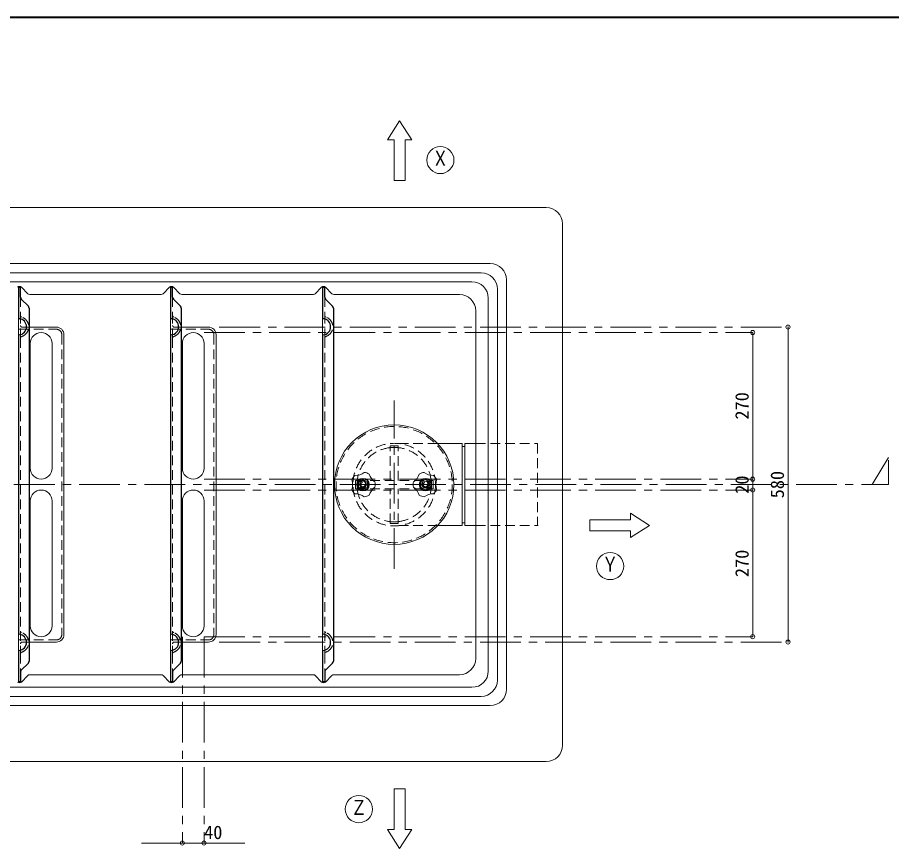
# Model space of a CAD drawing. Units: millimetres at full size, sheet at 1:15. Extents: x -3151 to 2924, y -2106 to 2109.
# Drawn here: x -1477 to 132, y 579 to 2109 of the extents above; entities that cross this region are included whole.
import ezdxf
from ezdxf.enums import TextEntityAlignment as Align

# ---------------------------------------------------------------- set-up
doc = ezdxf.new("R2010")
doc.units = ezdxf.units.MM
doc.header["$LTSCALE"] = 15
doc.header["$PDMODE"] = 32
doc.header["$PDSIZE"] = 7.5
doc.linetypes.add('CHAIN1', pattern=[8, 5, -1, 1, -1])
doc.linetypes.add('DASHED1', pattern=[1.8, 1.2, -0.6])
doc.layers.add('0-0____1', color=7, linetype='Continuous', lineweight=18)
doc.styles.add('ＭＳ ゴシック', font='')
doc.styles.get('ＭＳ ゴシック').set_extended_font_data('MS Gothic')

msp = doc.modelspace()

# ---------------------------------------------------------------- linework, layer by layer
at = {"layer": '0-0____1', "color": 1, "lineweight": 40}
msp.add_line((2924.1, 2109.17), (-3150.9, 2109.17), dxfattribs=at)
at = {"layer": '0-0____1', "color": 4, "lineweight": 9}
for p, q in [((-773.4, 1919.17), (-795.9, 1884.17)), ((-773.4, 1919.17), (-750.9, 1884.17)), ((-783.4, 1884.17), (-795.9, 1884.17)), ((-750.9, 1884.17), (-763.4, 1884.17)), ((-763.4, 1809.17), (-763.4, 1884.17)), ((-2060.19, 1655.96), (-606.61, 1655.96)), ((-623.4, 1639.17), (-2043.4, 1639.17)), ((-576.61, 1625.96), (-576.61, 872.39)), ((-2026.61, 1622.39), (-640.19, 1622.39)), ((-593.4, 889.17), (-593.4, 1609.17)), ((-610.19, 1592.39), (-610.19, 905.96)), ((-1475.4, 1556.11), (-1475.4, 1523.24)), ((-1195.4, 1556.11), (-1195.4, 1523.24)), ((-915.4, 1556.11), (-915.4, 1523.24)), ((-1405.4, 1539.17), (-1455.4, 1539.17)), ((-1125.4, 1539.17), (-1175.4, 1539.17)), ((-123.4, 1529.17), (-123.4, 1259.17)), ((-58.4, 959.17), (-58.4, 1539.17)), ((-1391.4, 1525.17), (-1391.4, 973.17)), ((-1111.4, 1525.17), (-1111.4, 973.17)), ((-1453.4, 1279.17), (-1453.4, 1509.17)), ((-1413.4, 1279.17), (-1413.4, 1509.17)), ((-1173.4, 1279.17), (-1173.4, 1509.17)), ((-1133.4, 1279.17), (-1133.4, 1509.17)), ((-658.4, 1324.67), (-703.4, 1324.67)), ((-658.4, 1324.67), (-658.4, 1173.67)), ((-653.4, 1319.52), (-658.4, 1319.52)), ((-653.4, 1173.67), (-653.4, 1324.67)), ((-633.4, 1324.67), (-653.4, 1324.67)), ((-123.4, 1259.17), (-123.4, 1239.17)), ((-123.4, 1239.17), (-123.4, 969.17)), ((-1453.4, 1219.17), (-1453.4, 989.17)), ((-1413.4, 1219.17), (-1413.4, 989.17)), ((-1173.4, 1219.17), (-1173.4, 989.17)), ((-1133.4, 1219.17), (-1133.4, 989.17)), ((-313.4, 1174.17), (-348.4, 1196.67)), ((-348.4, 1184.17), (-348.4, 1196.67)), ((-653.4, 1178.82), (-658.4, 1178.82)), ((-658.4, 1173.67), (-703.4, 1173.67)), ((-633.4, 1173.67), (-653.4, 1173.67)), ((-423.4, 1164.17), (-348.4, 1164.17)), ((-313.4, 1174.17), (-348.4, 1151.67)), ((-348.4, 1151.67), (-348.4, 1164.17)), ((-1475.4, 942.24), (-1475.4, 975.11)), ((-1195.4, 942.24), (-1195.4, 975.11)), ((-915.4, 942.24), (-915.4, 975.11)), ((-1405.4, 959.17), (-1455.4, 959.17)), ((-1125.4, 959.17), (-1175.4, 959.17)), ((-2026.61, 875.96), (-640.19, 875.96)), ((-2043.4, 859.17), (-623.4, 859.17)), ((-2060.19, 842.39), (-606.61, 842.39)), ((-783.4, 689.17), (-783.4, 614.17)), ((-773.4, 579.17), (-795.9, 614.17)), ((-795.9, 614.17), (-783.4, 614.17)), ((-773.4, 579.17), (-750.9, 614.17)), ((-763.4, 614.17), (-750.9, 614.17)), ((-1058.4, 589.17), (-1248.4, 589.17))]:
    msp.add_line(p, q, dxfattribs=at)
at = {"layer": '0-0____1'}
for p, q in [((-503.4, 1759.17), (-2163.4, 1759.17)), ((-473.4, 769.17), (-473.4, 1729.17)), ((-1458.09, 1600.68), (-1469.83, 1612.67)), ((-1208.72, 1600.68), (-1196.98, 1612.67)), ((-1178.09, 1600.68), (-1189.83, 1612.67)), ((-928.72, 1600.68), (-916.98, 1612.67)), ((-898.09, 1600.68), (-909.83, 1612.67)), ((-1212.29, 1599.17), (-1454.51, 1599.17)), ((-932.29, 1599.17), (-1174.51, 1599.17)), ((-663.4, 1599.17), (-894.51, 1599.17)), ((-633.4, 929.17), (-633.4, 1569.17)), ((-1458.09, 897.67), (-1469.83, 885.68)), ((-1454.51, 899.17), (-1212.29, 899.17)), ((-1208.72, 897.67), (-1196.98, 885.68)), ((-1178.09, 897.67), (-1189.83, 885.68)), ((-1174.51, 899.17), (-932.29, 899.17)), ((-928.72, 897.67), (-916.98, 885.68)), ((-898.09, 897.67), (-909.83, 885.68)), ((-894.51, 899.17), (-663.4, 899.17)), ((-2163.4, 739.17), (-503.4, 739.17))]:
    msp.add_line(p, q, dxfattribs=at)
at = {"layer": '0-0____1', "color": 5, "lineweight": 25}
for p, q in [((-1475.4, 1612.17), (-1475.4, 1556.11)), ((-1195.4, 1612.17), (-1195.4, 1556.11)), ((-911.4, 1612.17), (-915.4, 1612.17)), ((-915.4, 1612.17), (-915.4, 1556.11)), ((-911.4, 1594.25), (-911.4, 1612.17)), ((-1469.94, 1590.71), (-1456.87, 1577.64)), ((-1189.94, 1590.71), (-1176.87, 1577.64)), ((-909.94, 1590.71), (-896.87, 1577.64)), ((-1455.4, 1574.1), (-1455.4, 924.25)), ((-1175.4, 1574.1), (-1175.4, 924.25)), ((-895.4, 1574.1), (-895.4, 924.25)), ((-1475.4, 1523.24), (-1475.4, 975.11)), ((-1195.4, 1523.24), (-1195.4, 975.11)), ((-915.4, 1523.24), (-915.4, 975.11)), ((-1475.4, 942.24), (-1475.4, 886.17)), ((-1195.4, 942.24), (-1195.4, 886.17)), ((-915.4, 942.24), (-915.4, 886.17)), ((-1469.94, 907.64), (-1456.87, 920.71)), ((-1189.94, 907.64), (-1176.87, 920.71)), ((-909.94, 907.64), (-896.87, 920.71)), ((-911.4, 904.1), (-911.4, 886.17)), ((-911.4, 886.17), (-915.4, 886.17))]:
    msp.add_line(p, q, dxfattribs=at)
at = {"layer": '0-0____1', "linetype": 'DASHED1'}
for p, q in [((-1471.4, 1594.25), (-1471.4, 1560.53)), ((-1191.4, 1594.25), (-1191.4, 1560.53)), ((-911.4, 1594.25), (-911.4, 1560.53)), ((-1471.4, 1518.82), (-1471.4, 979.53)), ((-1191.4, 1518.82), (-1191.4, 979.53)), ((-911.4, 1518.82), (-911.4, 979.53)), ((-1471.4, 937.82), (-1471.4, 904.1)), ((-1191.4, 937.82), (-1191.4, 904.1)), ((-911.4, 937.82), (-911.4, 904.1))]:
    msp.add_line(p, q, dxfattribs=at)
at = {"layer": '0-0____1', "color": 4, "linetype": 'DASHED1', "lineweight": 9}
for p, q in [((-1471.4, 1518.82), (-1471.4, 1560.53)), ((-1191.4, 1518.82), (-1191.4, 1560.53)), ((-911.4, 1518.82), (-911.4, 1560.53)), ((-1473.9, 1535.17), (-1405.4, 1535.17)), ((-1468.4, 1539.17), (-1455.4, 1539.17)), ((-1193.9, 1535.17), (-1125.4, 1535.17)), ((-1188.4, 1539.17), (-1175.4, 1539.17)), ((-1395.4, 1525.17), (-1395.4, 973.17)), ((-1115.4, 1525.17), (-1115.4, 973.17)), ((-790.9, 1256.67), (-790.9, 1320.67)), ((-775.9, 1320.67), (-790.9, 1320.67)), ((-775.9, 1256.67), (-775.9, 1320.67)), ((-703.4, 1324.67), (-774.7, 1324.67)), ((-775.9, 1317.67), (-790.9, 1317.67)), ((-854.9, 1256.67), (-711.9, 1256.67)), ((-854.9, 1241.67), (-854.9, 1256.67)), ((-851.9, 1241.67), (-851.9, 1256.67)), ((-840.9, 1258.7), (-849.15, 1253.94)), ((-832.65, 1253.94), (-840.9, 1258.7)), ((-734.15, 1253.94), (-725.9, 1258.7)), ((-725.9, 1258.7), (-717.65, 1253.94)), ((-714.9, 1241.67), (-714.9, 1256.67)), ((-711.9, 1241.67), (-711.9, 1256.67)), ((-854.9, 1241.67), (-711.9, 1241.67)), ((-849.15, 1253.94), (-849.15, 1244.41)), ((-790.9, 1177.67), (-790.9, 1241.67)), ((-775.9, 1177.67), (-775.9, 1241.67)), ((-717.65, 1253.94), (-717.65, 1244.41)), ((-775.9, 1180.67), (-790.9, 1180.67)), ((-775.9, 1177.67), (-790.9, 1177.67)), ((-703.4, 1173.67), (-774.7, 1173.67)), ((-633.4, 1173.67), (-518.4, 1173.67)), ((-1471.4, 979.53), (-1471.4, 937.82)), ((-1191.4, 979.53), (-1191.4, 937.82)), ((-911.4, 979.53), (-911.4, 937.82)), ((-1473.9, 963.17), (-1405.4, 963.17)), ((-1468.4, 959.17), (-1455.4, 959.17)), ((-1193.9, 963.17), (-1125.4, 963.17)), ((-1188.4, 959.17), (-1175.4, 959.17))]:
    msp.add_line(p, q, dxfattribs=at)
at = {"layer": '0-0____1', "color": 4, "linetype": 'CHAIN1', "lineweight": 9}
for p, q in [((-1133.4, 1529.17), (-123.4, 1529.17)), ((-1105.4, 1539.17), (-58.4, 1539.17)), ((-783.4, 1094.17), (-783.4, 1404.17)), ((126.6, 1299.17), (96.6, 1249.17)), ((126.6, 1294.17), (126.6, 1249.17)), ((-1133.4, 1259.17), (-123.4, 1259.17)), ((-2443.4, 1249.17), (126.6, 1249.17)), ((-1133.4, 1239.17), (-123.4, 1239.17)), ((-1173.4, 969.17), (-1173.4, 589.17)), ((-1133.4, 969.17), (-123.4, 969.17)), ((-1133.4, 969.17), (-1133.4, 589.17)), ((-1105.4, 959.17), (-58.4, 959.17))]:
    msp.add_line(p, q, dxfattribs=at)
at = {"layer": '0-0____1', "color": 4, "lineweight": 9}
for points in [[(-763.4, 1809.17), (-783.4, 1809.17), (-783.4, 1884.17)], [(-423.4, 1164.17), (-423.4, 1184.17), (-348.4, 1184.17)], [(-783.4, 689.17), (-763.4, 689.17), (-763.4, 614.17)]]:
    msp.add_lwpolyline(points, dxfattribs=at)
at = {"layer": '0-0____1', "color": 5, "lineweight": 25}
for points in [[(-1471.4, 1594.25), (-1471.4, 1612.17), (-1475.4, 1612.17)], [(-1191.4, 1594.25), (-1191.4, 1612.17), (-1195.4, 1612.17)], [(-1471.4, 904.1), (-1471.4, 886.17), (-1475.4, 886.17)], [(-1191.4, 904.1), (-1191.4, 886.17), (-1195.4, 886.17)]]:
    msp.add_lwpolyline(points, dxfattribs=at)
at = {"layer": '0-0____1', "color": 4, "linetype": 'DASHED1', "lineweight": 9}
for points in [[(-633.4, 1324.67), (-519.4, 1324.67), (-519.4, 1173.67)], [(-832.65, 1253.94), (-832.65, 1244.41), (-840.9, 1239.65), (-849.15, 1244.41)], [(-734.15, 1253.94), (-734.15, 1244.41), (-725.9, 1239.65), (-717.65, 1244.41)]]:
    msp.add_lwpolyline(points, dxfattribs=at)
at = {"layer": '0-0____1'}
for centre, radius in [((-698.4, 1846.67), 25), ((-783.4, 1249.17), 110), ((-840.9, 1249.17), 11.5), ((-840.9, 1249.17), 10.5), ((-840.9, 1249.17), 6.5), ((-725.9, 1249.17), 11.5), ((-725.9, 1249.17), 10.5), ((-725.9, 1249.17), 6.5), ((-385.9, 1099.17), 25), ((-848.4, 651.67), 25)]:
    msp.add_circle(centre, radius, dxfattribs=at)
at = {"layer": '0-0____1', "color": 4, "linetype": 'DASHED1', "lineweight": 9}
for centre, radius in [((-783.4, 1249.17), 107), ((-783.4, 1249.17), 76), ((-783.4, 1249.17), 68.5), ((-840.9, 1249.17), 5), ((-840.9, 1249.17), 4), ((-725.9, 1249.17), 5), ((-725.9, 1249.17), 4)]:
    msp.add_circle(centre, radius, dxfattribs=at)
at = {"layer": '0-0____1'}
for centre, radius, start, end in [((-503.4, 1729.17), 30, 0, 90), ((-1473.4, 1609.17), 5, 44.3947, 135.6053), ((-1193.4, 1609.17), 5, 44.3947, 135.6053), ((-913.4, 1609.17), 5, 44.3947, 135.6053), ((-1454.51, 1604.17), 5, 224.3947, 270), ((-1212.29, 1604.17), 5, 270, 315.6053), ((-1174.51, 1604.17), 5, 224.3947, 270), ((-932.29, 1604.17), 5, 270, 315.6053), ((-894.51, 1604.17), 5, 224.3947, 270), ((-663.4, 1569.17), 30, 0, 90), ((-855.39, 1293.75), 27.75, 269.07536, 306.92464), ((-840.9, 1249.17), 22.5, 59.57818, 84.42182), ((-725.9, 1249.17), 22.5, 95.57818, 120.42182), ((-711.42, 1293.75), 27.75, 233.07536, 270.92464), ((-887.78, 1249.17), 27.75, 341.07536, 18.92464), ((-840.9, 1249.17), 22.5, 131.57818, 156.42182), ((-802.98, 1276.72), 27.75, 197.07536, 234.92464), ((-763.82, 1276.72), 27.75, 305.07536, 342.92464), ((-725.9, 1249.17), 22.5, 23.57818, 48.42182), ((-679.03, 1249.17), 27.75, 161.07536, 198.92464), ((-840.9, 1249.17), 22.5, 203.57818, 228.42182), ((-802.98, 1221.62), 27.75, 125.07536, 162.92464), ((-840.9, 1249.17), 22.5, 347.57818, 12.42182), ((-725.9, 1249.17), 22.5, 167.57818, 192.42182), ((-763.82, 1221.62), 27.75, 17.07536, 54.92464), ((-725.9, 1249.17), 22.5, 311.57818, 336.42182), ((-855.39, 1204.6), 27.75, 53.07536, 90.92464), ((-840.9, 1249.17), 22.5, 275.57818, 300.42182), ((-725.9, 1249.17), 22.5, 239.57818, 264.42182), ((-711.42, 1204.6), 27.75, 89.07536, 126.92464), ((-663.4, 929.17), 30, 270, 0), ((-1473.4, 889.17), 5, 224.3947, 315.6053), ((-1454.51, 894.17), 5, 90, 135.6053), ((-1212.29, 894.17), 5, 44.3947, 90), ((-1193.4, 889.17), 5, 224.3947, 315.6053), ((-1174.51, 894.17), 5, 90, 135.6053), ((-932.29, 894.17), 5, 44.3947, 90), ((-913.4, 889.17), 5, 224.3947, 315.6053), ((-894.51, 894.17), 5, 90, 135.6053), ((-503.4, 769.17), 30, 270, 0)]:
    msp.add_arc(centre, radius, start, end, dxfattribs=at)
at = {"layer": '0-0____1', "color": 4, "lineweight": 9}
for centre, radius, start, end in [((-606.61, 1625.96), 30, 0, 90), ((-623.4, 1609.17), 30, 0, 90), ((-640.19, 1592.39), 30, 0, 90), ((-1433.4, 1509.17), 20, 0, 180), ((-1405.4, 1525.17), 14, 0, 90), ((-1153.4, 1509.17), 20, 0, 180), ((-1125.4, 1525.17), 14, 0, 90), ((-1433.4, 1279.17), 20, 180, 0), ((-1153.4, 1279.17), 20, 180, 0), ((-1433.4, 1219.17), 20, 0, 180), ((-1153.4, 1219.17), 20, 0, 180), ((-1433.4, 989.17), 20, 180, 0), ((-1153.4, 989.17), 20, 180, 0), ((-1405.4, 973.17), 14, 270, 0), ((-1125.4, 973.17), 14, 270, 0), ((-640.19, 905.96), 30, 270, 0), ((-623.4, 889.17), 30, 270, 0), ((-606.61, 872.39), 30, 270, 0)]:
    msp.add_arc(centre, radius, start, end, dxfattribs=at)
at = {"layer": '0-0____1', "color": 5, "lineweight": 25}
for centre, radius, start, end in [((-1466.4, 1594.25), 5, 180, 225), ((-1186.4, 1594.25), 5, 180, 225), ((-906.4, 1594.25), 5, 180, 225), ((-1460.4, 1574.1), 5, 0, 45), ((-1180.4, 1574.1), 5, 0, 45), ((-900.4, 1574.1), 5, 0, 45), ((-1473.9, 1556.11), 1.5, 180, 264.78409), ((-1475.4, 1539.67), 15, 275.21591, 84.78409), ((-1193.9, 1556.11), 1.5, 180, 264.78409), ((-1195.4, 1539.67), 15, 275.21591, 84.78409), ((-913.9, 1556.11), 1.5, 180, 264.78409), ((-915.4, 1539.67), 15, 275.21591, 84.78409), ((-1473.9, 1523.24), 1.5, 95.21591, 180), ((-1193.9, 1523.24), 1.5, 95.21591, 180), ((-913.9, 1523.24), 1.5, 95.21591, 180), ((-1473.9, 975.11), 1.5, 180, 264.78409), ((-1475.4, 958.67), 15, 275.21591, 84.78409), ((-1193.9, 975.11), 1.5, 180, 264.78409), ((-1195.4, 958.67), 15, 275.21591, 84.78409), ((-913.9, 975.11), 1.5, 180, 264.78409), ((-915.4, 958.67), 15, 275.21591, 84.78409), ((-1473.9, 942.24), 1.5, 95.21591, 180), ((-1193.9, 942.24), 1.5, 95.21591, 180), ((-913.9, 942.24), 1.5, 95.21591, 180), ((-1460.4, 924.25), 5, 315, 0), ((-1180.4, 924.25), 5, 315, 0), ((-900.4, 924.25), 5, 315, 0), ((-1466.4, 904.1), 5, 135, 180), ((-1186.4, 904.1), 5, 135, 180), ((-906.4, 904.1), 5, 135, 180)]:
    msp.add_arc(centre, radius, start, end, dxfattribs=at)
at = {"layer": '0-0____1', "linetype": 'DASHED1'}
for centre, radius, start, end in [((-1468.4, 1560.53), 3, 180, 251.447), ((-1475.4, 1539.67), 19, 288.553, 71.447), ((-1188.4, 1560.53), 3, 180, 251.447), ((-1195.4, 1539.67), 19, 288.553, 71.447), ((-908.4, 1560.53), 3, 180, 251.447), ((-915.4, 1539.67), 19, 288.553, 71.447), ((-1468.4, 1518.82), 3, 108.553, 180), ((-1188.4, 1518.82), 3, 108.553, 180), ((-908.4, 1518.82), 3, 108.553, 180), ((-1468.4, 979.53), 3, 180, 251.447), ((-1475.4, 958.67), 19, 288.553, 71.447), ((-1188.4, 979.53), 3, 180, 251.447), ((-1195.4, 958.67), 19, 288.553, 71.447), ((-908.4, 979.53), 3, 180, 251.447), ((-915.4, 958.67), 19, 288.553, 71.447), ((-1468.4, 937.82), 3, 108.553, 180), ((-1188.4, 937.82), 3, 108.553, 180), ((-908.4, 937.82), 3, 108.553, 180)]:
    msp.add_arc(centre, radius, start, end, dxfattribs=at)
at = {"layer": '0-0____1', "color": 4, "linetype": 'DASHED1', "lineweight": 9}
for centre, radius, start, end in [((-1473.9, 1536.67), 1.5, 180, 270), ((-1468.4, 1542.17), 3, 180, 270), ((-1405.4, 1525.17), 10, 0, 90), ((-1193.9, 1536.67), 1.5, 180, 270), ((-1188.4, 1542.17), 3, 180, 270), ((-1125.4, 1525.17), 10, 0, 90), ((-1405.4, 973.17), 10, 270, 0), ((-1125.4, 973.17), 10, 270, 0), ((-1473.9, 961.67), 1.5, 90, 180), ((-1468.4, 956.17), 3, 90, 180), ((-1193.9, 961.67), 1.5, 90, 180), ((-1188.4, 956.17), 3, 90, 180)]:
    msp.add_arc(centre, radius, start, end, dxfattribs=at)
at = {"layer": '0-0____1', "color": 1}
for p in [(-123.4, 1529.17), (-58.4, 1539.17), (-123.4, 1259.17), (-123.4, 1239.17), (-123.4, 969.17), (-58.4, 959.17), (-1173.4, 589.17), (-1133.4, 589.17)]:
    msp.add_point(p, dxfattribs=at)

# ---------------------------------------------------------------- texts
at = {"layer": '0-0____1', "style": 'ＭＳ ゴシック', "width": 0.8}
for s, p in [('Ｘ', (-713.4, 1827.92)), ('Ｙ', (-400.9, 1080.42)), ('Ｚ', (-863.4, 632.92))]:
    msp.add_text(s, height=27.49, dxfattribs=at).set_placement(p, align=Align.BOTTOM_LEFT)
at = {"layer": '0-0____1', "style": 'ＭＳ ゴシック'}
for s, p in [('270', (-123.4, 1368.86)), ('580', (-58.4, 1223.86)), ('20', (-123.4, 1232.3)), ('270', (-123.4, 1078.86))]:
    msp.add_text(s, height=24.74, rotation=90, dxfattribs=at).set_placement(p, align=Align.BOTTOM_LEFT)
msp.add_text('40', height=24.74, dxfattribs=at).set_placement((-1133.4, 589.17), align=Align.BOTTOM_LEFT)

doc.saveas('drawing.dxf')
